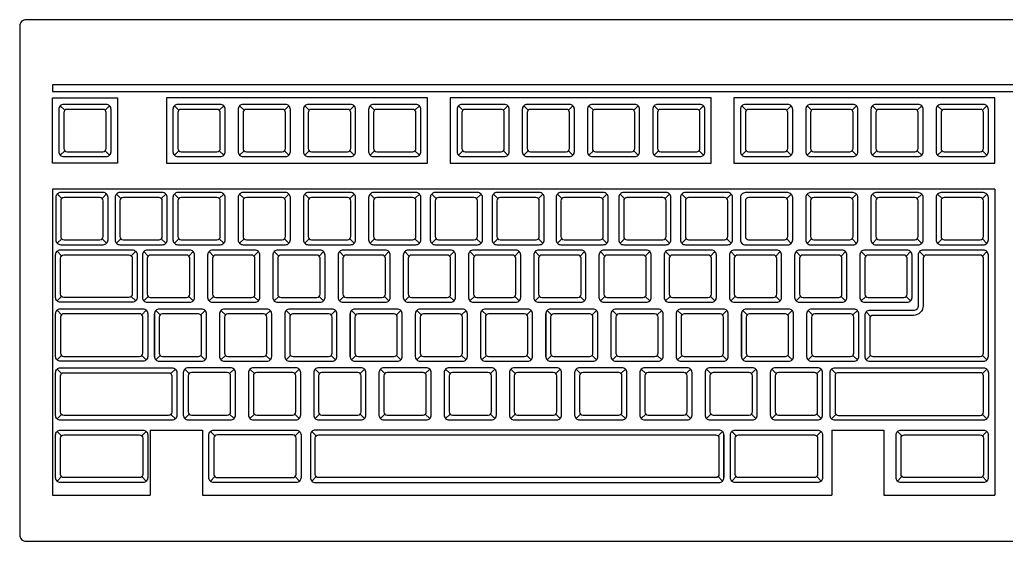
# Model space of a CAD drawing. Extents: x 22.8 to 44.4, y 25.3 to 31.4.
# Drawn here: x 36.1803 to 36.4828, y 29.9597 to 30.1197 of the extents above; entities that cross this region are included whole.
import ezdxf

# ---------------------------------------------------------------- set-up
doc = ezdxf.new("R2010")
doc.units = 0
doc.header["$MEASUREMENT"] = 0
for name, color, linetype in [('ACES', 2, 'CONTINUOUS'), ('ACES-I', 1, 'CONTINUOUS'), ('FOLHA', 3, 'CONTINUOUS')]:
    doc.layers.add(name, color=color, linetype=linetype)

# ---------------------------------------------------------------- blocks, each defined once
blk = doc.blocks.new('TECLADO')
at = {"layer": 'ACES'}
blk.add_lwpolyline([(-0.23, -0.002), (-0.23, -0.158, 0.414214), (-0.228, -0.16), (0.228, -0.16, 0.414214), (0.23, -0.158), (0.23, -0.002, 0.414214), (0.228, 0), (-0.228, 0, 0.414214)], format="xyb", close=True, dxfattribs=at)
at = {"layer": 'ACES-I'}
for p, q in [((-0.21621, -0.02779), (-0.21756, -0.02644)), ((-0.20379, -0.02779), (-0.20244, -0.02644)), ((-0.18123, -0.02779), (-0.18258, -0.02644)), ((-0.16881, -0.02779), (-0.16746, -0.02644)), ((-0.16123, -0.02779), (-0.16258, -0.02644)), ((-0.14881, -0.02779), (-0.14746, -0.02644)), ((-0.14123, -0.02779), (-0.14258, -0.02644)), ((-0.12881, -0.02779), (-0.12746, -0.02644)), ((-0.12123, -0.02779), (-0.12258, -0.02644)), ((-0.10881, -0.02779), (-0.10746, -0.02644)), ((-0.09412, -0.02779), (-0.09548, -0.02644)), ((-0.08171, -0.02779), (-0.08036, -0.02644)), ((-0.07412, -0.02779), (-0.07548, -0.02644)), ((-0.06171, -0.02779), (-0.06036, -0.02644)), ((-0.05412, -0.02779), (-0.05548, -0.02644)), ((-0.04171, -0.02779), (-0.04036, -0.02644)), ((-0.03412, -0.02779), (-0.03548, -0.02644)), ((-0.02171, -0.02779), (-0.02036, -0.02644)), ((-0.00721, -0.02779), (-0.00856, -0.02644)), ((0.00521, -0.02779), (0.00656, -0.02644)), ((0.01279, -0.02779), (0.01144, -0.02644)), ((0.02521, -0.02779), (0.02656, -0.02644)), ((0.03279, -0.02779), (0.03144, -0.02644)), ((0.04521, -0.02779), (0.04656, -0.02644)), ((0.05279, -0.02779), (0.05144, -0.02644)), ((0.06521, -0.02779), (0.06656, -0.02644)), ((-0.21621, -0.04021), (-0.21756, -0.04156)), ((-0.20379, -0.04021), (-0.20244, -0.04156)), ((-0.18123, -0.04021), (-0.18258, -0.04156)), ((-0.16881, -0.04021), (-0.16746, -0.04156)), ((-0.16123, -0.04021), (-0.16258, -0.04156)), ((-0.14881, -0.04021), (-0.14746, -0.04156)), ((-0.14123, -0.04021), (-0.14258, -0.04156)), ((-0.12881, -0.04021), (-0.12746, -0.04156)), ((-0.12123, -0.04021), (-0.12258, -0.04156)), ((-0.10881, -0.04021), (-0.10746, -0.04156)), ((-0.09412, -0.04021), (-0.09548, -0.04156)), ((-0.08171, -0.04021), (-0.08036, -0.04156)), ((-0.07412, -0.04021), (-0.07548, -0.04156)), ((-0.06171, -0.04021), (-0.06036, -0.04156)), ((-0.05412, -0.04021), (-0.05548, -0.04156)), ((-0.04171, -0.04021), (-0.04036, -0.04156)), ((-0.03412, -0.04021), (-0.03548, -0.04156)), ((-0.02171, -0.04021), (-0.02036, -0.04156)), ((-0.00721, -0.04021), (-0.00856, -0.04156)), ((0.00521, -0.04021), (0.00656, -0.04156)), ((0.01279, -0.04021), (0.01144, -0.04156)), ((0.02521, -0.04021), (0.02656, -0.04156)), ((0.03279, -0.04021), (0.03144, -0.04156)), ((0.04521, -0.04021), (0.04656, -0.04156)), ((0.05279, -0.04021), (0.05144, -0.04156)), ((0.06521, -0.04021), (0.06656, -0.04156)), ((0.069, -0.052), (-0.22, -0.052)), ((-0.22, -0.052), (-0.22, -0.14588)), ((-0.21714, -0.05481), (-0.21849, -0.05346)), ((-0.20472, -0.05481), (-0.20337, -0.05346)), ((-0.199, -0.05483), (-0.20036, -0.05347)), ((-0.18659, -0.05483), (-0.18523, -0.05347)), ((-0.18123, -0.05483), (-0.18258, -0.05347)), ((-0.16881, -0.05483), (-0.16746, -0.05347)), ((-0.16123, -0.05483), (-0.16258, -0.05347)), ((-0.14881, -0.05483), (-0.14746, -0.05347)), ((-0.14123, -0.05483), (-0.14258, -0.05347)), ((-0.12881, -0.05483), (-0.12746, -0.05347)), ((-0.12123, -0.05483), (-0.12258, -0.05347)), ((-0.10881, -0.05483), (-0.10746, -0.05347)), ((-0.10233, -0.05483), (-0.10368, -0.05347)), ((-0.08991, -0.05483), (-0.08856, -0.05347)), ((-0.08339, -0.05483), (-0.08474, -0.05347)), ((-0.07097, -0.05483), (-0.06962, -0.05347)), ((-0.06377, -0.05483), (-0.06512, -0.05347)), ((-0.05136, -0.05483), (-0.05, -0.05347)), ((-0.04453, -0.05483), (-0.04588, -0.05347)), ((-0.03211, -0.05483), (-0.03076, -0.05347)), ((-0.02562, -0.05483), (-0.02697, -0.05347)), ((-0.0132, -0.05483), (-0.01185, -0.05347)), ((0.00521, -0.05484), (0.00656, -0.05349)), ((0.01279, -0.05484), (0.01144, -0.05349)), ((0.02521, -0.05484), (0.02656, -0.05349)), ((0.03279, -0.05484), (0.03144, -0.05349)), ((0.04521, -0.05484), (0.04656, -0.05349)), ((0.05279, -0.05484), (0.05144, -0.05349)), ((0.06521, -0.05484), (0.06656, -0.05349)), ((0.069, -0.052), (0.069, -0.14588)), ((-0.21714, -0.06723), (-0.21849, -0.06858)), ((-0.20472, -0.06723), (-0.20337, -0.06858)), ((-0.199, -0.06724), (-0.20036, -0.06859)), ((-0.18659, -0.06724), (-0.18523, -0.06859)), ((-0.18123, -0.06724), (-0.18258, -0.06859)), ((-0.16881, -0.06724), (-0.16746, -0.06859)), ((-0.16123, -0.06724), (-0.16258, -0.06859)), ((-0.14881, -0.06724), (-0.14746, -0.06859)), ((-0.14123, -0.06724), (-0.14258, -0.06859)), ((-0.12881, -0.06724), (-0.12746, -0.06859)), ((-0.12123, -0.06724), (-0.12258, -0.06859)), ((-0.10881, -0.06724), (-0.10746, -0.06859)), ((-0.10233, -0.06724), (-0.10368, -0.06859)), ((-0.08991, -0.06724), (-0.08856, -0.06859)), ((-0.08339, -0.06724), (-0.08474, -0.06859)), ((-0.07097, -0.06724), (-0.06962, -0.06859)), ((-0.06377, -0.06724), (-0.06512, -0.06859)), ((-0.05136, -0.06724), (-0.05, -0.06859)), ((-0.04453, -0.06724), (-0.04588, -0.06859)), ((-0.03211, -0.06724), (-0.03076, -0.06859)), ((-0.02562, -0.06724), (-0.02697, -0.06859)), ((-0.0132, -0.06724), (-0.01185, -0.06859)), ((0.00521, -0.06726), (0.00656, -0.06861)), ((0.01279, -0.06726), (0.01144, -0.06861)), ((0.02521, -0.06726), (0.02656, -0.06861)), ((0.03279, -0.06726), (0.03144, -0.06861)), ((0.04521, -0.06726), (0.04656, -0.06861)), ((0.05279, -0.06726), (0.05144, -0.06861)), ((0.06521, -0.06726), (0.06656, -0.06861)), ((-0.21721, -0.0724), (-0.21856, -0.07105)), ((-0.19579, -0.0724), (-0.19444, -0.07105)), ((-0.1906, -0.07249), (-0.19195, -0.07114)), ((-0.17818, -0.07249), (-0.17683, -0.07114)), ((-0.1706, -0.07249), (-0.17195, -0.07114)), ((-0.15818, -0.07249), (-0.15683, -0.07114)), ((-0.1506, -0.07249), (-0.15195, -0.07114)), ((-0.13818, -0.07249), (-0.13683, -0.07114)), ((-0.1306, -0.07249), (-0.13195, -0.07114)), ((-0.11818, -0.07249), (-0.11683, -0.07114)), ((-0.1106, -0.07249), (-0.11195, -0.07114)), ((-0.09818, -0.07249), (-0.09683, -0.07114)), ((-0.0906, -0.07249), (-0.09195, -0.07114)), ((-0.07818, -0.07249), (-0.07683, -0.07114)), ((-0.0706, -0.07249), (-0.07195, -0.07114)), ((-0.05818, -0.07249), (-0.05683, -0.07114)), ((-0.0506, -0.07249), (-0.05195, -0.07114)), ((-0.03818, -0.07249), (-0.03683, -0.07114)), ((-0.0306, -0.07249), (-0.03195, -0.07114)), ((-0.01818, -0.07249), (-0.01683, -0.07114)), ((-0.0106, -0.07249), (-0.01195, -0.07114)), ((0.00182, -0.07249), (0.00317, -0.07114)), ((0.0094, -0.07249), (0.00805, -0.07114)), ((0.02182, -0.07249), (0.02317, -0.07114)), ((0.0294, -0.07249), (0.02805, -0.07114)), ((0.04182, -0.07249), (0.04317, -0.07114)), ((0.04594, -0.07114), (0.04729, -0.07249)), ((0.06656, -0.07114), (0.06521, -0.07249)), ((-0.21721, -0.08491), (-0.21856, -0.08626)), ((-0.19579, -0.08491), (-0.19444, -0.08626)), ((-0.1906, -0.08491), (-0.19195, -0.08626)), ((-0.17818, -0.08491), (-0.17683, -0.08626)), ((-0.1706, -0.08491), (-0.17195, -0.08626)), ((-0.15818, -0.08491), (-0.15683, -0.08626)), ((-0.1506, -0.08491), (-0.15195, -0.08626)), ((-0.13818, -0.08491), (-0.13683, -0.08626)), ((-0.1306, -0.08491), (-0.13195, -0.08626)), ((-0.11818, -0.08491), (-0.11683, -0.08626)), ((-0.1106, -0.08491), (-0.11195, -0.08626)), ((-0.09818, -0.08491), (-0.09683, -0.08626)), ((-0.0906, -0.08491), (-0.09195, -0.08626)), ((-0.07818, -0.08491), (-0.07683, -0.08626)), ((-0.0706, -0.08491), (-0.07195, -0.08626)), ((-0.05818, -0.08491), (-0.05683, -0.08626)), ((-0.0506, -0.08491), (-0.05195, -0.08626)), ((-0.03818, -0.08491), (-0.03683, -0.08626)), ((-0.0306, -0.08491), (-0.03195, -0.08626)), ((-0.01818, -0.08491), (-0.01683, -0.08626)), ((-0.0106, -0.08491), (-0.01195, -0.08626)), ((0.00182, -0.08491), (0.00317, -0.08626)), ((0.0094, -0.08491), (0.00805, -0.08626)), ((0.02182, -0.08491), (0.02317, -0.08626)), ((0.0294, -0.08491), (0.02805, -0.08626)), ((0.04182, -0.08491), (0.04317, -0.08626)), ((-0.21721, -0.09049), (-0.21856, -0.08914)), ((-0.19254, -0.09049), (-0.19119, -0.08914)), ((-0.18875, -0.0902), (-0.18875, -0.10329)), ((-0.18693, -0.09057), (-0.18829, -0.08921)), ((-0.17452, -0.09057), (-0.17316, -0.08921)), ((-0.16875, -0.0902), (-0.16875, -0.10329)), ((-0.16693, -0.09057), (-0.16829, -0.08921)), ((-0.15452, -0.09057), (-0.15316, -0.08921)), ((-0.14875, -0.0902), (-0.14875, -0.10329)), ((-0.14693, -0.09057), (-0.14829, -0.08921)), ((-0.13452, -0.09057), (-0.13316, -0.08921)), ((-0.12875, -0.0902), (-0.12875, -0.10329)), ((-0.12693, -0.09057), (-0.12829, -0.08921)), ((-0.11452, -0.09057), (-0.11316, -0.08921)), ((-0.10875, -0.0902), (-0.10875, -0.10329)), ((-0.10693, -0.09057), (-0.10829, -0.08921)), ((-0.09452, -0.09057), (-0.09316, -0.08921)), ((-0.08875, -0.0902), (-0.08875, -0.10329)), ((-0.08693, -0.09057), (-0.08829, -0.08921)), ((-0.07452, -0.09057), (-0.07316, -0.08921)), ((-0.06875, -0.0902), (-0.06875, -0.10329)), ((-0.06693, -0.09057), (-0.06829, -0.08921)), ((-0.05452, -0.09057), (-0.05316, -0.08921)), ((-0.04875, -0.0902), (-0.04875, -0.10329)), ((-0.04693, -0.09057), (-0.04829, -0.08921)), ((-0.03452, -0.09057), (-0.03316, -0.08921)), ((-0.02875, -0.0902), (-0.02875, -0.10329)), ((-0.02693, -0.09057), (-0.02829, -0.08921)), ((-0.01452, -0.09057), (-0.01316, -0.08921)), ((-0.00875, -0.0902), (-0.00875, -0.10329)), ((-0.00693, -0.09057), (-0.00829, -0.08921)), ((0.00548, -0.09057), (0.00684, -0.08921)), ((0.01125, -0.0902), (0.01125, -0.10329)), ((0.01307, -0.09057), (0.01171, -0.08921)), ((0.02548, -0.09057), (0.02684, -0.08921)), ((0.02955, -0.08965), (0.0309, -0.09101)), ((-0.21721, -0.103), (-0.21856, -0.10435)), ((-0.19254, -0.103), (-0.19119, -0.10435)), ((-0.18693, -0.10298), (-0.18829, -0.10433)), ((-0.17452, -0.10298), (-0.17316, -0.10433)), ((-0.16693, -0.10298), (-0.16829, -0.10433)), ((-0.15452, -0.10298), (-0.15316, -0.10433)), ((-0.14693, -0.10298), (-0.14829, -0.10433)), ((-0.13452, -0.10298), (-0.13316, -0.10433)), ((-0.12693, -0.10298), (-0.12829, -0.10433)), ((-0.11452, -0.10298), (-0.11316, -0.10433)), ((-0.10693, -0.10298), (-0.10829, -0.10433)), ((-0.09452, -0.10298), (-0.09316, -0.10433)), ((-0.08693, -0.10298), (-0.08829, -0.10433)), ((-0.07452, -0.10298), (-0.07316, -0.10433)), ((-0.06693, -0.10298), (-0.06829, -0.10433)), ((-0.05452, -0.10298), (-0.05316, -0.10433)), ((-0.04693, -0.10298), (-0.04829, -0.10433)), ((-0.03452, -0.10298), (-0.03316, -0.10433)), ((-0.02693, -0.10298), (-0.02829, -0.10433)), ((-0.01452, -0.10298), (-0.01316, -0.10433)), ((-0.00693, -0.10298), (-0.00829, -0.10433)), ((0.00548, -0.10298), (0.00684, -0.10433)), ((0.01307, -0.10298), (0.01171, -0.10433)), ((0.02548, -0.10298), (0.02684, -0.10433)), ((0.02955, -0.10433), (0.0309, -0.10298)), ((0.06656, -0.10433), (0.06521, -0.10298)), ((-0.21721, -0.10858), (-0.21856, -0.10723)), ((-0.18365, -0.10858), (-0.18229, -0.10723)), ((-0.17987, -0.1082), (-0.17987, -0.12129)), ((-0.17806, -0.10856), (-0.17941, -0.10721)), ((-0.16564, -0.10856), (-0.16429, -0.10721)), ((-0.15987, -0.1082), (-0.15987, -0.12129)), ((-0.15806, -0.10856), (-0.15941, -0.10721)), ((-0.14564, -0.10856), (-0.14429, -0.10721)), ((-0.13987, -0.1082), (-0.13987, -0.12129)), ((-0.13806, -0.10856), (-0.13941, -0.10721)), ((-0.12564, -0.10856), (-0.12429, -0.10721)), ((-0.11987, -0.1082), (-0.11987, -0.12129)), ((-0.11806, -0.10856), (-0.11941, -0.10721)), ((-0.10564, -0.10856), (-0.10429, -0.10721)), ((-0.09987, -0.1082), (-0.09987, -0.12129)), ((-0.09806, -0.10856), (-0.09941, -0.10721)), ((-0.08564, -0.10856), (-0.08429, -0.10721)), ((-0.07987, -0.1082), (-0.07987, -0.12129)), ((-0.07806, -0.10856), (-0.07941, -0.10721)), ((-0.06564, -0.10856), (-0.06429, -0.10721)), ((-0.05987, -0.1082), (-0.05987, -0.12129)), ((-0.05806, -0.10856), (-0.05941, -0.10721)), ((-0.04564, -0.10856), (-0.04429, -0.10721)), ((-0.03987, -0.1082), (-0.03987, -0.12129)), ((-0.03806, -0.10856), (-0.03941, -0.10721)), ((-0.02564, -0.10856), (-0.02429, -0.10721)), ((-0.01987, -0.1082), (-0.01987, -0.12129)), ((-0.01806, -0.10856), (-0.01941, -0.10721)), ((-0.00564, -0.10856), (-0.00429, -0.10721)), ((0.00013, -0.1082), (0.00013, -0.12129)), ((0.00194, -0.10856), (0.00059, -0.10721)), ((0.01436, -0.10856), (0.01571, -0.10721)), ((0.02028, -0.10858), (0.01893, -0.10723)), ((0.06521, -0.10858), (0.06656, -0.10723)), ((-0.17806, -0.12098), (-0.17941, -0.12233)), ((-0.16564, -0.12098), (-0.16429, -0.12233)), ((-0.15806, -0.12098), (-0.15941, -0.12233)), ((-0.14564, -0.12098), (-0.14429, -0.12233)), ((-0.13806, -0.12098), (-0.13941, -0.12233)), ((-0.12564, -0.12098), (-0.12429, -0.12233)), ((-0.11806, -0.12098), (-0.11941, -0.12233)), ((-0.10564, -0.12098), (-0.10429, -0.12233)), ((-0.09806, -0.12098), (-0.09941, -0.12233)), ((-0.08564, -0.12098), (-0.08429, -0.12233)), ((-0.07806, -0.12098), (-0.07941, -0.12233)), ((-0.06564, -0.12098), (-0.06429, -0.12233)), ((-0.05806, -0.12098), (-0.05941, -0.12233)), ((-0.04564, -0.12098), (-0.04429, -0.12233)), ((-0.03806, -0.12098), (-0.03941, -0.12233)), ((-0.02564, -0.12098), (-0.02429, -0.12233)), ((-0.01806, -0.12098), (-0.01941, -0.12233)), ((-0.00564, -0.12098), (-0.00429, -0.12233)), ((0.00194, -0.12098), (0.00059, -0.12233)), ((0.01436, -0.12098), (0.01571, -0.12233)), ((-0.21721, -0.12109), (-0.21856, -0.12244)), ((-0.18365, -0.12109), (-0.18229, -0.12244)), ((0.02028, -0.12109), (0.01893, -0.12244)), ((0.06521, -0.12109), (0.06656, -0.12244)), ((-0.21721, -0.12767), (-0.21856, -0.12632)), ((-0.19254, -0.12767), (-0.19119, -0.12632)), ((-0.19, -0.12588), (-0.174, -0.12588)), ((-0.19, -0.12588), (-0.19, -0.14588)), ((-0.174, -0.12588), (-0.174, -0.14588)), ((-0.17021, -0.12767), (-0.17156, -0.12632)), ((-0.14554, -0.12767), (-0.14419, -0.12632)), ((-0.1391, -0.12767), (-0.14046, -0.12632)), ((-0.01589, -0.12767), (-0.01454, -0.12632)), ((-0.01031, -0.12767), (-0.01166, -0.12632)), ((0.01436, -0.12767), (0.01571, -0.12632)), ((0.019, -0.12588), (0.035, -0.12588)), ((0.019, -0.12588), (0.019, -0.14588)), ((0.035, -0.12588), (0.035, -0.14588)), ((0.04052, -0.12767), (0.03917, -0.12632)), ((0.06518, -0.12767), (0.06654, -0.12632)), ((-0.0141, -0.12738), (-0.0141, -0.14047)), ((-0.21721, -0.14018), (-0.21856, -0.14153)), ((-0.19254, -0.14018), (-0.19119, -0.14153)), ((-0.17021, -0.14018), (-0.17156, -0.14153)), ((-0.14554, -0.14018), (-0.14419, -0.14153)), ((-0.1391, -0.14018), (-0.14046, -0.14153)), ((-0.01589, -0.14018), (-0.01454, -0.14153)), ((-0.01031, -0.14018), (-0.01166, -0.14153)), ((0.01436, -0.14018), (0.01571, -0.14153)), ((0.04052, -0.14018), (0.03917, -0.14153)), ((0.06518, -0.14018), (0.06654, -0.14153)), ((-0.22, -0.14588), (-0.19, -0.14588)), ((-0.174, -0.14588), (0.019, -0.14588)), ((0.035, -0.14588), (0.069, -0.14588))]:
    blk.add_line(p, q, dxfattribs=at)
for points in [[(-0.22, -0.022), (0.136, -0.022), (0.136, -0.02), (-0.22, -0.02)], [(-0.22, -0.024), (-0.2, -0.024), (-0.2, -0.044), (-0.22, -0.044)], [(-0.105, -0.024), (-0.185, -0.024), (-0.185, -0.044), (-0.105, -0.044)], [(-0.018, -0.024), (-0.098, -0.024), (-0.098, -0.044), (-0.018, -0.044)], [(0.069, -0.024), (-0.011, -0.024), (-0.011, -0.044), (0.069, -0.044)]]:
    blk.add_lwpolyline(points, close=True, dxfattribs=at)
for points in [[(-0.202, -0.0275, 0.414214), (-0.2035, -0.026), (-0.2165, -0.026, 0.414214), (-0.218, -0.0275), (-0.218, -0.0405, 0.414214), (-0.2165, -0.042), (-0.2035, -0.042, 0.414214), (-0.202, -0.0405)], [(-0.16702, -0.0275, 0.414214), (-0.16852, -0.026), (-0.18152, -0.026, 0.414214), (-0.18302, -0.0275), (-0.18302, -0.0405, 0.414214), (-0.18152, -0.042), (-0.16852, -0.042, 0.414214), (-0.16702, -0.0405)], [(-0.14702, -0.0275, 0.414214), (-0.14852, -0.026), (-0.16152, -0.026, 0.414214), (-0.16302, -0.0275), (-0.16302, -0.0405, 0.414214), (-0.16152, -0.042), (-0.14852, -0.042, 0.414214), (-0.14702, -0.0405)], [(-0.12702, -0.0275, 0.414214), (-0.12852, -0.026), (-0.14152, -0.026, 0.414214), (-0.14302, -0.0275), (-0.14302, -0.0405, 0.414214), (-0.14152, -0.042), (-0.12852, -0.042, 0.414214), (-0.12702, -0.0405)], [(-0.10702, -0.0275, 0.414214), (-0.10852, -0.026), (-0.12152, -0.026, 0.414214), (-0.12302, -0.0275), (-0.12302, -0.0405, 0.414214), (-0.12152, -0.042), (-0.10852, -0.042, 0.414214), (-0.10702, -0.0405)], [(-0.07992, -0.0275, 0.414214), (-0.08142, -0.026), (-0.09442, -0.026, 0.414214), (-0.09592, -0.0275), (-0.09592, -0.0405, 0.414214), (-0.09442, -0.042), (-0.08142, -0.042, 0.414214), (-0.07992, -0.0405)], [(-0.05992, -0.0275, 0.414214), (-0.06142, -0.026), (-0.07442, -0.026, 0.414214), (-0.07592, -0.0275), (-0.07592, -0.0405, 0.414214), (-0.07442, -0.042), (-0.06142, -0.042, 0.414214), (-0.05992, -0.0405)], [(-0.03992, -0.0275, 0.414214), (-0.04142, -0.026), (-0.05442, -0.026, 0.414214), (-0.05592, -0.0275), (-0.05592, -0.0405, 0.414214), (-0.05442, -0.042), (-0.04142, -0.042, 0.414214), (-0.03992, -0.0405)], [(-0.01992, -0.0275, 0.414214), (-0.02142, -0.026), (-0.03442, -0.026, 0.414214), (-0.03592, -0.0275), (-0.03592, -0.0405, 0.414214), (-0.03442, -0.042), (-0.02142, -0.042, 0.414214), (-0.01992, -0.0405)], [(0.007, -0.0275, 0.414214), (0.0055, -0.026), (-0.0075, -0.026, 0.414214), (-0.009, -0.0275), (-0.009, -0.0405, 0.414214), (-0.0075, -0.042), (0.0055, -0.042, 0.414214), (0.007, -0.0405)], [(0.027, -0.0275, 0.414214), (0.0255, -0.026), (0.0125, -0.026, 0.414214), (0.011, -0.0275), (0.011, -0.0405, 0.414214), (0.0125, -0.042), (0.0255, -0.042, 0.414214), (0.027, -0.0405)], [(0.047, -0.0275, 0.414214), (0.0455, -0.026), (0.0325, -0.026, 0.414214), (0.031, -0.0275), (0.031, -0.0405, 0.414214), (0.0325, -0.042), (0.0455, -0.042, 0.414214), (0.047, -0.0405)], [(0.067, -0.0275, 0.414214), (0.0655, -0.026), (0.0525, -0.026, 0.414214), (0.051, -0.0275), (0.051, -0.0405, 0.414214), (0.0525, -0.042), (0.0655, -0.042, 0.414214), (0.067, -0.0405)], [(-0.2045, -0.0275), (-0.2155, -0.0275, 0.414214), (-0.2165, -0.0285), (-0.2165, -0.0395, 0.414214), (-0.2155, -0.0405), (-0.2045, -0.0405, 0.414214), (-0.2035, -0.0395), (-0.2035, -0.0285, 0.414214)], [(-0.16952, -0.0275), (-0.18052, -0.0275, 0.414214), (-0.18152, -0.0285), (-0.18152, -0.0395, 0.414214), (-0.18052, -0.0405), (-0.16952, -0.0405, 0.414214), (-0.16852, -0.0395), (-0.16852, -0.0285, 0.414214)], [(-0.14952, -0.0275), (-0.16052, -0.0275, 0.414214), (-0.16152, -0.0285), (-0.16152, -0.0395, 0.414214), (-0.16052, -0.0405), (-0.14952, -0.0405, 0.414214), (-0.14852, -0.0395), (-0.14852, -0.0285, 0.414214)], [(-0.12952, -0.0275), (-0.14052, -0.0275, 0.414214), (-0.14152, -0.0285), (-0.14152, -0.0395, 0.414214), (-0.14052, -0.0405), (-0.12952, -0.0405, 0.414214), (-0.12852, -0.0395), (-0.12852, -0.0285, 0.414214)], [(-0.10952, -0.0275), (-0.12052, -0.0275, 0.414214), (-0.12152, -0.0285), (-0.12152, -0.0395, 0.414214), (-0.12052, -0.0405), (-0.10952, -0.0405, 0.414214), (-0.10852, -0.0395), (-0.10852, -0.0285, 0.414214)], [(-0.08242, -0.0275), (-0.09342, -0.0275, 0.414214), (-0.09442, -0.0285), (-0.09442, -0.0395, 0.414214), (-0.09342, -0.0405), (-0.08242, -0.0405, 0.414214), (-0.08142, -0.0395), (-0.08142, -0.0285, 0.414214)], [(-0.06242, -0.0275), (-0.07342, -0.0275, 0.414214), (-0.07442, -0.0285), (-0.07442, -0.0395, 0.414214), (-0.07342, -0.0405), (-0.06242, -0.0405, 0.414214), (-0.06142, -0.0395), (-0.06142, -0.0285, 0.414214)], [(-0.04242, -0.0275), (-0.05342, -0.0275, 0.414214), (-0.05442, -0.0285), (-0.05442, -0.0395, 0.414214), (-0.05342, -0.0405), (-0.04242, -0.0405, 0.414214), (-0.04142, -0.0395), (-0.04142, -0.0285, 0.414214)], [(-0.02242, -0.0275), (-0.03342, -0.0275, 0.414214), (-0.03442, -0.0285), (-0.03442, -0.0395, 0.414214), (-0.03342, -0.0405), (-0.02242, -0.0405, 0.414214), (-0.02142, -0.0395), (-0.02142, -0.0285, 0.414214)], [(0.0045, -0.0275), (-0.0065, -0.0275, 0.414214), (-0.0075, -0.0285), (-0.0075, -0.0395, 0.414214), (-0.0065, -0.0405), (0.0045, -0.0405, 0.414214), (0.0055, -0.0395), (0.0055, -0.0285, 0.414214)], [(0.0245, -0.0275), (0.0135, -0.0275, 0.414214), (0.0125, -0.0285), (0.0125, -0.0395, 0.414214), (0.0135, -0.0405), (0.0245, -0.0405, 0.414214), (0.0255, -0.0395), (0.0255, -0.0285, 0.414214)], [(0.0445, -0.0275), (0.0335, -0.0275, 0.414214), (0.0325, -0.0285), (0.0325, -0.0395, 0.414214), (0.0335, -0.0405), (0.0445, -0.0405, 0.414214), (0.0455, -0.0395), (0.0455, -0.0285, 0.414214)], [(0.0645, -0.0275), (0.0535, -0.0275, 0.414214), (0.0525, -0.0285), (0.0525, -0.0395, 0.414214), (0.0535, -0.0405), (0.0645, -0.0405, 0.414214), (0.0655, -0.0395), (0.0655, -0.0285, 0.414214)], [(-0.20293, -0.05452, 0.414214), (-0.20443, -0.05302), (-0.21743, -0.05302, 0.414214), (-0.21893, -0.05452), (-0.21893, -0.06752, 0.414214), (-0.21743, -0.06902), (-0.20443, -0.06902, 0.414214), (-0.20293, -0.06752)], [(-0.18479, -0.05453, 0.414214), (-0.18629, -0.05303), (-0.19929, -0.05303, 0.414214), (-0.20079, -0.05453), (-0.20079, -0.06753, 0.414214), (-0.19929, -0.06903), (-0.18629, -0.06903, 0.414214), (-0.18479, -0.06753)], [(-0.16702, -0.05453, 0.414214), (-0.16852, -0.05303), (-0.18152, -0.05303, 0.414214), (-0.18302, -0.05453), (-0.18302, -0.06753, 0.414214), (-0.18152, -0.06903), (-0.16852, -0.06903, 0.414214), (-0.16702, -0.06753)], [(-0.14702, -0.05453, 0.414214), (-0.14852, -0.05303), (-0.16152, -0.05303, 0.414214), (-0.16302, -0.05453), (-0.16302, -0.06753, 0.414214), (-0.16152, -0.06903), (-0.14852, -0.06903, 0.414214), (-0.14702, -0.06753)], [(-0.12702, -0.05453, 0.414214), (-0.12852, -0.05303), (-0.14152, -0.05303, 0.414214), (-0.14302, -0.05453), (-0.14302, -0.06753, 0.414214), (-0.14152, -0.06903), (-0.12852, -0.06903, 0.414214), (-0.12702, -0.06753)], [(-0.10702, -0.05453, 0.414214), (-0.10852, -0.05303), (-0.12152, -0.05303, 0.414214), (-0.12302, -0.05453), (-0.12302, -0.06753, 0.414214), (-0.12152, -0.06903), (-0.10852, -0.06903, 0.414214), (-0.10702, -0.06753)], [(-0.08812, -0.05453, 0.414214), (-0.08962, -0.05303), (-0.10262, -0.05303, 0.414214), (-0.10412, -0.05453), (-0.10412, -0.06753, 0.414214), (-0.10262, -0.06903), (-0.08962, -0.06903, 0.414214), (-0.08812, -0.06753)], [(-0.06918, -0.05453, 0.414214), (-0.07068, -0.05303), (-0.08368, -0.05303, 0.414214), (-0.08518, -0.05453), (-0.08518, -0.06753, 0.414214), (-0.08368, -0.06903), (-0.07068, -0.06903, 0.414214), (-0.06918, -0.06753)], [(-0.04956, -0.05453, 0.414214), (-0.05106, -0.05303), (-0.06406, -0.05303, 0.414214), (-0.06556, -0.05453), (-0.06556, -0.06753, 0.414214), (-0.06406, -0.06903), (-0.05106, -0.06903, 0.414214), (-0.04956, -0.06753)], [(-0.03032, -0.05453, 0.414214), (-0.03182, -0.05303), (-0.04482, -0.05303, 0.414214), (-0.04632, -0.05453), (-0.04632, -0.06753, 0.414214), (-0.04482, -0.06903), (-0.03182, -0.06903, 0.414214), (-0.03032, -0.06753)], [(-0.01141, -0.05453, 0.414214), (-0.01291, -0.05303), (-0.02591, -0.05303, 0.414214), (-0.02741, -0.05453), (-0.02741, -0.06753, 0.414214), (-0.02591, -0.06903), (-0.01291, -0.06903, 0.414214), (-0.01141, -0.06753)], [(0.007, -0.05455, 0.414214), (0.0055, -0.05305), (-0.0075, -0.05305, 0.414214), (-0.009, -0.05455), (-0.009, -0.06755, 0.414214), (-0.0075, -0.06905), (0.0055, -0.06905, 0.414214), (0.007, -0.06755)], [(0.027, -0.05455, 0.414214), (0.0255, -0.05305), (0.0125, -0.05305, 0.414214), (0.011, -0.05455), (0.011, -0.06755, 0.414214), (0.0125, -0.06905), (0.0255, -0.06905, 0.414214), (0.027, -0.06755)], [(0.047, -0.05455, 0.414214), (0.0455, -0.05305), (0.0325, -0.05305, 0.414214), (0.031, -0.05455), (0.031, -0.06755, 0.414214), (0.0325, -0.06905), (0.0455, -0.06905, 0.414214), (0.047, -0.06755)], [(0.067, -0.05455, 0.414214), (0.0655, -0.05305), (0.0525, -0.05305, 0.414214), (0.051, -0.05455), (0.051, -0.06755, 0.414214), (0.0525, -0.06905), (0.0655, -0.06905, 0.414214), (0.067, -0.06755)], [(-0.20543, -0.05452), (-0.21643, -0.05452, 0.414214), (-0.21743, -0.05552), (-0.21743, -0.06652, 0.414214), (-0.21643, -0.06752), (-0.20543, -0.06752, 0.414214), (-0.20443, -0.06652), (-0.20443, -0.05552, 0.414214)], [(-0.18729, -0.05453), (-0.19829, -0.05453, 0.414214), (-0.19929, -0.05553), (-0.19929, -0.06653, 0.414214), (-0.19829, -0.06753), (-0.18729, -0.06753, 0.414214), (-0.18629, -0.06653), (-0.18629, -0.05553, 0.414214)], [(-0.16952, -0.05453), (-0.18052, -0.05453, 0.414214), (-0.18152, -0.05553), (-0.18152, -0.06653, 0.414214), (-0.18052, -0.06753), (-0.16952, -0.06753, 0.414214), (-0.16852, -0.06653), (-0.16852, -0.05553, 0.414214)], [(-0.14952, -0.05453), (-0.16052, -0.05453, 0.414214), (-0.16152, -0.05553), (-0.16152, -0.06653, 0.414214), (-0.16052, -0.06753), (-0.14952, -0.06753, 0.414214), (-0.14852, -0.06653), (-0.14852, -0.05553, 0.414214)], [(-0.12952, -0.05453), (-0.14052, -0.05453, 0.414214), (-0.14152, -0.05553), (-0.14152, -0.06653, 0.414214), (-0.14052, -0.06753), (-0.12952, -0.06753, 0.414214), (-0.12852, -0.06653), (-0.12852, -0.05553, 0.414214)], [(-0.10952, -0.05453), (-0.12052, -0.05453, 0.414214), (-0.12152, -0.05553), (-0.12152, -0.06653, 0.414214), (-0.12052, -0.06753), (-0.10952, -0.06753, 0.414214), (-0.10852, -0.06653), (-0.10852, -0.05553, 0.414214)], [(-0.09062, -0.05453), (-0.10162, -0.05453, 0.414214), (-0.10262, -0.05553), (-0.10262, -0.06653, 0.414214), (-0.10162, -0.06753), (-0.09062, -0.06753, 0.414214), (-0.08962, -0.06653), (-0.08962, -0.05553, 0.414214)], [(-0.07168, -0.05453), (-0.08268, -0.05453, 0.414214), (-0.08368, -0.05553), (-0.08368, -0.06653, 0.414214), (-0.08268, -0.06753), (-0.07168, -0.06753, 0.414214), (-0.07068, -0.06653), (-0.07068, -0.05553, 0.414214)], [(-0.05206, -0.05453), (-0.06306, -0.05453, 0.414214), (-0.06406, -0.05553), (-0.06406, -0.06653, 0.414214), (-0.06306, -0.06753), (-0.05206, -0.06753, 0.414214), (-0.05106, -0.06653), (-0.05106, -0.05553, 0.414214)], [(-0.03282, -0.05453), (-0.04382, -0.05453, 0.414214), (-0.04482, -0.05553), (-0.04482, -0.06653, 0.414214), (-0.04382, -0.06753), (-0.03282, -0.06753, 0.414214), (-0.03182, -0.06653), (-0.03182, -0.05553, 0.414214)], [(-0.01391, -0.05453), (-0.02491, -0.05453, 0.414214), (-0.02591, -0.05553), (-0.02591, -0.06653, 0.414214), (-0.02491, -0.06753), (-0.01391, -0.06753, 0.414214), (-0.01291, -0.06653), (-0.01291, -0.05553, 0.414214)], [(0.0045, -0.05455), (-0.0065, -0.05455, 0.414214), (-0.0075, -0.05555), (-0.0075, -0.06655, 0.414214), (-0.0065, -0.06755), (0.0045, -0.06755, 0.414214), (0.0055, -0.06655), (0.0055, -0.05555, 0.414214)], [(0.0245, -0.05455), (0.0135, -0.05455, 0.414214), (0.0125, -0.05555), (0.0125, -0.06655, 0.414214), (0.0135, -0.06755), (0.0245, -0.06755, 0.414214), (0.0255, -0.06655), (0.0255, -0.05555, 0.414214)], [(0.0445, -0.05455), (0.0335, -0.05455, 0.414214), (0.0325, -0.05555), (0.0325, -0.06655, 0.414214), (0.0335, -0.06755), (0.0445, -0.06755, 0.414214), (0.0455, -0.06655), (0.0455, -0.05555, 0.414214)], [(0.0645, -0.05455), (0.0535, -0.05455, 0.414214), (0.0525, -0.05555), (0.0525, -0.06655, 0.414214), (0.0535, -0.06755), (0.0645, -0.06755, 0.414214), (0.0655, -0.06655), (0.0655, -0.05555, 0.414214)], [(-0.2175, -0.07061), (-0.1955, -0.07061, -0.414214), (-0.194, -0.07211), (-0.194, -0.0852, -0.414214), (-0.1955, -0.0867), (-0.2175, -0.0867, -0.414214), (-0.219, -0.0852), (-0.219, -0.07211, -0.414214)], [(-0.1955, -0.07311), (-0.1955, -0.0842, -0.414214), (-0.1965, -0.0852), (-0.2165, -0.0852, -0.414214), (-0.2175, -0.0842), (-0.2175, -0.07311, -0.414214), (-0.2165, -0.07211), (-0.1965, -0.07211, -0.414214)], [(-0.17639, -0.0722, 0.414214), (-0.17789, -0.0707), (-0.19089, -0.0707, 0.414214), (-0.19239, -0.0722), (-0.19239, -0.0852, 0.414214), (-0.19089, -0.0867), (-0.17789, -0.0867, 0.414214), (-0.17639, -0.0852)], [(-0.17889, -0.0722), (-0.18989, -0.0722, 0.414214), (-0.19089, -0.0732), (-0.19089, -0.0842, 0.414214), (-0.18989, -0.0852), (-0.17889, -0.0852, 0.414214), (-0.17789, -0.0842), (-0.17789, -0.0732, 0.414214)], [(-0.15639, -0.0722, 0.414214), (-0.15789, -0.0707), (-0.17089, -0.0707, 0.414214), (-0.17239, -0.0722), (-0.17239, -0.0852, 0.414214), (-0.17089, -0.0867), (-0.15789, -0.0867, 0.414214), (-0.15639, -0.0852)], [(-0.15889, -0.0722), (-0.16989, -0.0722, 0.414214), (-0.17089, -0.0732), (-0.17089, -0.0842, 0.414214), (-0.16989, -0.0852), (-0.15889, -0.0852, 0.414214), (-0.15789, -0.0842), (-0.15789, -0.0732, 0.414214)], [(-0.13639, -0.0722, 0.414214), (-0.13789, -0.0707), (-0.15089, -0.0707, 0.414214), (-0.15239, -0.0722), (-0.15239, -0.0852, 0.414214), (-0.15089, -0.0867), (-0.13789, -0.0867, 0.414214), (-0.13639, -0.0852)], [(-0.13889, -0.0722), (-0.14989, -0.0722, 0.414214), (-0.15089, -0.0732), (-0.15089, -0.0842, 0.414214), (-0.14989, -0.0852), (-0.13889, -0.0852, 0.414214), (-0.13789, -0.0842), (-0.13789, -0.0732, 0.414214)], [(-0.11639, -0.0722, 0.414214), (-0.11789, -0.0707), (-0.13089, -0.0707, 0.414214), (-0.13239, -0.0722), (-0.13239, -0.0852, 0.414214), (-0.13089, -0.0867), (-0.11789, -0.0867, 0.414214), (-0.11639, -0.0852)], [(-0.11889, -0.0722), (-0.12989, -0.0722, 0.414214), (-0.13089, -0.0732), (-0.13089, -0.0842, 0.414214), (-0.12989, -0.0852), (-0.11889, -0.0852, 0.414214), (-0.11789, -0.0842), (-0.11789, -0.0732, 0.414214)], [(-0.09639, -0.0722, 0.414214), (-0.09789, -0.0707), (-0.11089, -0.0707, 0.414214), (-0.11239, -0.0722), (-0.11239, -0.0852, 0.414214), (-0.11089, -0.0867), (-0.09789, -0.0867, 0.414214), (-0.09639, -0.0852)], [(-0.09889, -0.0722), (-0.10989, -0.0722, 0.414214), (-0.11089, -0.0732), (-0.11089, -0.0842, 0.414214), (-0.10989, -0.0852), (-0.09889, -0.0852, 0.414214), (-0.09789, -0.0842), (-0.09789, -0.0732, 0.414214)], [(-0.07639, -0.0722, 0.414214), (-0.07789, -0.0707), (-0.09089, -0.0707, 0.414214), (-0.09239, -0.0722), (-0.09239, -0.0852, 0.414214), (-0.09089, -0.0867), (-0.07789, -0.0867, 0.414214), (-0.07639, -0.0852)], [(-0.07889, -0.0722), (-0.08989, -0.0722, 0.414214), (-0.09089, -0.0732), (-0.09089, -0.0842, 0.414214), (-0.08989, -0.0852), (-0.07889, -0.0852, 0.414214), (-0.07789, -0.0842), (-0.07789, -0.0732, 0.414214)], [(-0.05639, -0.0722, 0.414214), (-0.05789, -0.0707), (-0.07089, -0.0707, 0.414214), (-0.07239, -0.0722), (-0.07239, -0.0852, 0.414214), (-0.07089, -0.0867), (-0.05789, -0.0867, 0.414214), (-0.05639, -0.0852)], [(-0.05889, -0.0722), (-0.06989, -0.0722, 0.414214), (-0.07089, -0.0732), (-0.07089, -0.0842, 0.414214), (-0.06989, -0.0852), (-0.05889, -0.0852, 0.414214), (-0.05789, -0.0842), (-0.05789, -0.0732, 0.414214)], [(-0.03639, -0.0722, 0.414214), (-0.03789, -0.0707), (-0.05089, -0.0707, 0.414214), (-0.05239, -0.0722), (-0.05239, -0.0852, 0.414214), (-0.05089, -0.0867), (-0.03789, -0.0867, 0.414214), (-0.03639, -0.0852)], [(-0.03889, -0.0722), (-0.04989, -0.0722, 0.414214), (-0.05089, -0.0732), (-0.05089, -0.0842, 0.414214), (-0.04989, -0.0852), (-0.03889, -0.0852, 0.414214), (-0.03789, -0.0842), (-0.03789, -0.0732, 0.414214)], [(-0.01639, -0.0722, 0.414214), (-0.01789, -0.0707), (-0.03089, -0.0707, 0.414214), (-0.03239, -0.0722), (-0.03239, -0.0852, 0.414214), (-0.03089, -0.0867), (-0.01789, -0.0867, 0.414214), (-0.01639, -0.0852)], [(-0.01889, -0.0722), (-0.02989, -0.0722, 0.414214), (-0.03089, -0.0732), (-0.03089, -0.0842, 0.414214), (-0.02989, -0.0852), (-0.01889, -0.0852, 0.414214), (-0.01789, -0.0842), (-0.01789, -0.0732, 0.414214)], [(0.00361, -0.0722, 0.414214), (0.00211, -0.0707), (-0.01089, -0.0707, 0.414214), (-0.01239, -0.0722), (-0.01239, -0.0852, 0.414214), (-0.01089, -0.0867), (0.00211, -0.0867, 0.414214), (0.00361, -0.0852)], [(0.00111, -0.0722), (-0.00989, -0.0722, 0.414214), (-0.01089, -0.0732), (-0.01089, -0.0842, 0.414214), (-0.00989, -0.0852), (0.00111, -0.0852, 0.414214), (0.00211, -0.0842), (0.00211, -0.0732, 0.414214)], [(0.02361, -0.0722, 0.414214), (0.02211, -0.0707), (0.00911, -0.0707, 0.414214), (0.00761, -0.0722), (0.00761, -0.0852, 0.414214), (0.00911, -0.0867), (0.02211, -0.0867, 0.414214), (0.02361, -0.0852)], [(0.02111, -0.0722), (0.01011, -0.0722, 0.414214), (0.00911, -0.0732), (0.00911, -0.0842, 0.414214), (0.01011, -0.0852), (0.02111, -0.0852, 0.414214), (0.02211, -0.0842), (0.02211, -0.0732, 0.414214)], [(0.04361, -0.0722, 0.414214), (0.04211, -0.0707), (0.02911, -0.0707, 0.414214), (0.02761, -0.0722), (0.02761, -0.0852, 0.414214), (0.02911, -0.0867), (0.04211, -0.0867, 0.414214), (0.04361, -0.0852)], [(0.03061, -0.10477), (0.0655, -0.10477, 0.414214), (0.067, -0.10327), (0.067, -0.0722, 0.414214), (0.0655, -0.0707), (0.047, -0.0707, 0.414214), (0.0455, -0.0722), (0.0455, -0.08771, -0.414214), (0.044, -0.08921), (0.03061, -0.08921, 0.414214), (0.02911, -0.09071), (0.02911, -0.10327, 0.414214)], [(0.04111, -0.0722), (0.03011, -0.0722, 0.414214), (0.02911, -0.0732), (0.02911, -0.0842, 0.414214), (0.03011, -0.0852), (0.04111, -0.0852, 0.414214), (0.04211, -0.0842), (0.04211, -0.0732, 0.414214)], [(0.03161, -0.10327), (0.0645, -0.10327, 0.414214), (0.0655, -0.10227), (0.0655, -0.0732, 0.414214), (0.0645, -0.0722), (0.048, -0.0722, 0.414214), (0.047, -0.0732), (0.047, -0.08771, -0.414214), (0.044, -0.09071), (0.03161, -0.09071, 0.414214), (0.03061, -0.09171), (0.03061, -0.10227, 0.414214)], [(-0.219, -0.10329), (-0.219, -0.0902, -0.414214), (-0.2175, -0.0887), (-0.19225, -0.0887, -0.414214), (-0.19075, -0.0902), (-0.19075, -0.10329, -0.414214), (-0.19225, -0.10479), (-0.2175, -0.10479, -0.414214)], [(-0.19325, -0.0902), (-0.2165, -0.0902, 0.414214), (-0.2175, -0.0912), (-0.2175, -0.10229, 0.414214), (-0.2165, -0.10329), (-0.19325, -0.10329, 0.414214), (-0.19225, -0.10229), (-0.19225, -0.0912, 0.414214)], [(-0.17273, -0.09027, 0.414214), (-0.17423, -0.08877), (-0.18723, -0.08877, 0.414214), (-0.18873, -0.09027), (-0.18873, -0.10327, 0.414214), (-0.18723, -0.10477), (-0.17423, -0.10477, 0.414214), (-0.17273, -0.10327)], [(-0.17523, -0.09027), (-0.18623, -0.09027, 0.414214), (-0.18723, -0.09127), (-0.18723, -0.10227, 0.414214), (-0.18623, -0.10327), (-0.17523, -0.10327, 0.414214), (-0.17423, -0.10227), (-0.17423, -0.09127, 0.414214)], [(-0.15273, -0.09027, 0.414214), (-0.15423, -0.08877), (-0.16723, -0.08877, 0.414214), (-0.16873, -0.09027), (-0.16873, -0.10327, 0.414214), (-0.16723, -0.10477), (-0.15423, -0.10477, 0.414214), (-0.15273, -0.10327)], [(-0.15523, -0.09027), (-0.16623, -0.09027, 0.414214), (-0.16723, -0.09127), (-0.16723, -0.10227, 0.414214), (-0.16623, -0.10327), (-0.15523, -0.10327, 0.414214), (-0.15423, -0.10227), (-0.15423, -0.09127, 0.414214)], [(-0.13273, -0.09027, 0.414214), (-0.13423, -0.08877), (-0.14723, -0.08877, 0.414214), (-0.14873, -0.09027), (-0.14873, -0.10327, 0.414214), (-0.14723, -0.10477), (-0.13423, -0.10477, 0.414214), (-0.13273, -0.10327)], [(-0.13523, -0.09027), (-0.14623, -0.09027, 0.414214), (-0.14723, -0.09127), (-0.14723, -0.10227, 0.414214), (-0.14623, -0.10327), (-0.13523, -0.10327, 0.414214), (-0.13423, -0.10227), (-0.13423, -0.09127, 0.414214)], [(-0.11273, -0.09027, 0.414214), (-0.11423, -0.08877), (-0.12723, -0.08877, 0.414214), (-0.12873, -0.09027), (-0.12873, -0.10327, 0.414214), (-0.12723, -0.10477), (-0.11423, -0.10477, 0.414214), (-0.11273, -0.10327)], [(-0.11523, -0.09027), (-0.12623, -0.09027, 0.414214), (-0.12723, -0.09127), (-0.12723, -0.10227, 0.414214), (-0.12623, -0.10327), (-0.11523, -0.10327, 0.414214), (-0.11423, -0.10227), (-0.11423, -0.09127, 0.414214)], [(-0.09273, -0.09027, 0.414214), (-0.09423, -0.08877), (-0.10723, -0.08877, 0.414214), (-0.10873, -0.09027), (-0.10873, -0.10327, 0.414214), (-0.10723, -0.10477), (-0.09423, -0.10477, 0.414214), (-0.09273, -0.10327)], [(-0.09523, -0.09027), (-0.10623, -0.09027, 0.414214), (-0.10723, -0.09127), (-0.10723, -0.10227, 0.414214), (-0.10623, -0.10327), (-0.09523, -0.10327, 0.414214), (-0.09423, -0.10227), (-0.09423, -0.09127, 0.414214)], [(-0.07273, -0.09027, 0.414214), (-0.07423, -0.08877), (-0.08723, -0.08877, 0.414214), (-0.08873, -0.09027), (-0.08873, -0.10327, 0.414214), (-0.08723, -0.10477), (-0.07423, -0.10477, 0.414214), (-0.07273, -0.10327)], [(-0.07523, -0.09027), (-0.08623, -0.09027, 0.414214), (-0.08723, -0.09127), (-0.08723, -0.10227, 0.414214), (-0.08623, -0.10327), (-0.07523, -0.10327, 0.414214), (-0.07423, -0.10227), (-0.07423, -0.09127, 0.414214)], [(-0.05273, -0.09027, 0.414214), (-0.05423, -0.08877), (-0.06723, -0.08877, 0.414214), (-0.06873, -0.09027), (-0.06873, -0.10327, 0.414214), (-0.06723, -0.10477), (-0.05423, -0.10477, 0.414214), (-0.05273, -0.10327)], [(-0.05523, -0.09027), (-0.06623, -0.09027, 0.414214), (-0.06723, -0.09127), (-0.06723, -0.10227, 0.414214), (-0.06623, -0.10327), (-0.05523, -0.10327, 0.414214), (-0.05423, -0.10227), (-0.05423, -0.09127, 0.414214)], [(-0.03273, -0.09027, 0.414214), (-0.03423, -0.08877), (-0.04723, -0.08877, 0.414214), (-0.04873, -0.09027), (-0.04873, -0.10327, 0.414214), (-0.04723, -0.10477), (-0.03423, -0.10477, 0.414214), (-0.03273, -0.10327)], [(-0.03523, -0.09027), (-0.04623, -0.09027, 0.414214), (-0.04723, -0.09127), (-0.04723, -0.10227, 0.414214), (-0.04623, -0.10327), (-0.03523, -0.10327, 0.414214), (-0.03423, -0.10227), (-0.03423, -0.09127, 0.414214)], [(-0.01273, -0.09027, 0.414214), (-0.01423, -0.08877), (-0.02723, -0.08877, 0.414214), (-0.02873, -0.09027), (-0.02873, -0.10327, 0.414214), (-0.02723, -0.10477), (-0.01423, -0.10477, 0.414214), (-0.01273, -0.10327)], [(-0.01523, -0.09027), (-0.02623, -0.09027, 0.414214), (-0.02723, -0.09127), (-0.02723, -0.10227, 0.414214), (-0.02623, -0.10327), (-0.01523, -0.10327, 0.414214), (-0.01423, -0.10227), (-0.01423, -0.09127, 0.414214)], [(0.00727, -0.09027, 0.414214), (0.00577, -0.08877), (-0.00723, -0.08877, 0.414214), (-0.00873, -0.09027), (-0.00873, -0.10327, 0.414214), (-0.00723, -0.10477), (0.00577, -0.10477, 0.414214), (0.00727, -0.10327)], [(0.00477, -0.09027), (-0.00623, -0.09027, 0.414214), (-0.00723, -0.09127), (-0.00723, -0.10227, 0.414214), (-0.00623, -0.10327), (0.00477, -0.10327, 0.414214), (0.00577, -0.10227), (0.00577, -0.09127, 0.414214)], [(0.02727, -0.09027, 0.414214), (0.02577, -0.08877), (0.01277, -0.08877, 0.414214), (0.01127, -0.09027), (0.01127, -0.10327, 0.414214), (0.01277, -0.10477), (0.02577, -0.10477, 0.414214), (0.02727, -0.10327)], [(0.02477, -0.09027), (0.01377, -0.09027, 0.414214), (0.01277, -0.09127), (0.01277, -0.10227, 0.414214), (0.01377, -0.10327), (0.02477, -0.10327, 0.414214), (0.02577, -0.10227), (0.02577, -0.09127, 0.414214)], [(-0.219, -0.12138), (-0.219, -0.10829, -0.414214), (-0.2175, -0.10679), (-0.18335, -0.10679, -0.414214), (-0.18185, -0.10829), (-0.18185, -0.12138, -0.414214), (-0.18335, -0.12288), (-0.2175, -0.12288, -0.414214)], [(-0.18335, -0.10929), (-0.18335, -0.12038, -0.414214), (-0.18435, -0.12138), (-0.2165, -0.12138, -0.414214), (-0.2175, -0.12038), (-0.2175, -0.10929, -0.414214), (-0.2165, -0.10829), (-0.18435, -0.10829, -0.414214)], [(-0.16385, -0.10827, 0.414214), (-0.16535, -0.10677), (-0.17835, -0.10677, 0.414214), (-0.17985, -0.10827), (-0.17985, -0.12127, 0.414214), (-0.17835, -0.12277), (-0.16535, -0.12277, 0.414214), (-0.16385, -0.12127)], [(-0.16635, -0.10827), (-0.17735, -0.10827, 0.414214), (-0.17835, -0.10927), (-0.17835, -0.12027, 0.414214), (-0.17735, -0.12127), (-0.16635, -0.12127, 0.414214), (-0.16535, -0.12027), (-0.16535, -0.10927, 0.414214)], [(-0.14385, -0.10827, 0.414214), (-0.14535, -0.10677), (-0.15835, -0.10677, 0.414214), (-0.15985, -0.10827), (-0.15985, -0.12127, 0.414214), (-0.15835, -0.12277), (-0.14535, -0.12277, 0.414214), (-0.14385, -0.12127)], [(-0.14635, -0.10827), (-0.15735, -0.10827, 0.414214), (-0.15835, -0.10927), (-0.15835, -0.12027, 0.414214), (-0.15735, -0.12127), (-0.14635, -0.12127, 0.414214), (-0.14535, -0.12027), (-0.14535, -0.10927, 0.414214)], [(-0.12385, -0.10827, 0.414214), (-0.12535, -0.10677), (-0.13835, -0.10677, 0.414214), (-0.13985, -0.10827), (-0.13985, -0.12127, 0.414214), (-0.13835, -0.12277), (-0.12535, -0.12277, 0.414214), (-0.12385, -0.12127)], [(-0.12635, -0.10827), (-0.13735, -0.10827, 0.414214), (-0.13835, -0.10927), (-0.13835, -0.12027, 0.414214), (-0.13735, -0.12127), (-0.12635, -0.12127, 0.414214), (-0.12535, -0.12027), (-0.12535, -0.10927, 0.414214)], [(-0.10385, -0.10827, 0.414214), (-0.10535, -0.10677), (-0.11835, -0.10677, 0.414214), (-0.11985, -0.10827), (-0.11985, -0.12127, 0.414214), (-0.11835, -0.12277), (-0.10535, -0.12277, 0.414214), (-0.10385, -0.12127)], [(-0.10635, -0.10827), (-0.11735, -0.10827, 0.414214), (-0.11835, -0.10927), (-0.11835, -0.12027, 0.414214), (-0.11735, -0.12127), (-0.10635, -0.12127, 0.414214), (-0.10535, -0.12027), (-0.10535, -0.10927, 0.414214)], [(-0.08385, -0.10827, 0.414214), (-0.08535, -0.10677), (-0.09835, -0.10677, 0.414214), (-0.09985, -0.10827), (-0.09985, -0.12127, 0.414214), (-0.09835, -0.12277), (-0.08535, -0.12277, 0.414214), (-0.08385, -0.12127)], [(-0.08635, -0.10827), (-0.09735, -0.10827, 0.414214), (-0.09835, -0.10927), (-0.09835, -0.12027, 0.414214), (-0.09735, -0.12127), (-0.08635, -0.12127, 0.414214), (-0.08535, -0.12027), (-0.08535, -0.10927, 0.414214)], [(-0.06385, -0.10827, 0.414214), (-0.06535, -0.10677), (-0.07835, -0.10677, 0.414214), (-0.07985, -0.10827), (-0.07985, -0.12127, 0.414214), (-0.07835, -0.12277), (-0.06535, -0.12277, 0.414214), (-0.06385, -0.12127)], [(-0.06635, -0.10827), (-0.07735, -0.10827, 0.414214), (-0.07835, -0.10927), (-0.07835, -0.12027, 0.414214), (-0.07735, -0.12127), (-0.06635, -0.12127, 0.414214), (-0.06535, -0.12027), (-0.06535, -0.10927, 0.414214)], [(-0.04385, -0.10827, 0.414214), (-0.04535, -0.10677), (-0.05835, -0.10677, 0.414214), (-0.05985, -0.10827), (-0.05985, -0.12127, 0.414214), (-0.05835, -0.12277), (-0.04535, -0.12277, 0.414214), (-0.04385, -0.12127)], [(-0.04635, -0.10827), (-0.05735, -0.10827, 0.414214), (-0.05835, -0.10927), (-0.05835, -0.12027, 0.414214), (-0.05735, -0.12127), (-0.04635, -0.12127, 0.414214), (-0.04535, -0.12027), (-0.04535, -0.10927, 0.414214)], [(-0.02385, -0.10827, 0.414214), (-0.02535, -0.10677), (-0.03835, -0.10677, 0.414214), (-0.03985, -0.10827), (-0.03985, -0.12127, 0.414214), (-0.03835, -0.12277), (-0.02535, -0.12277, 0.414214), (-0.02385, -0.12127)], [(-0.02635, -0.10827), (-0.03735, -0.10827, 0.414214), (-0.03835, -0.10927), (-0.03835, -0.12027, 0.414214), (-0.03735, -0.12127), (-0.02635, -0.12127, 0.414214), (-0.02535, -0.12027), (-0.02535, -0.10927, 0.414214)], [(-0.00385, -0.10827, 0.414214), (-0.00535, -0.10677), (-0.01835, -0.10677, 0.414214), (-0.01985, -0.10827), (-0.01985, -0.12127, 0.414214), (-0.01835, -0.12277), (-0.00535, -0.12277, 0.414214), (-0.00385, -0.12127)], [(-0.00635, -0.10827), (-0.01735, -0.10827, 0.414214), (-0.01835, -0.10927), (-0.01835, -0.12027, 0.414214), (-0.01735, -0.12127), (-0.00635, -0.12127, 0.414214), (-0.00535, -0.12027), (-0.00535, -0.10927, 0.414214)], [(0.01615, -0.10827, 0.414214), (0.01465, -0.10677), (0.00165, -0.10677, 0.414214), (0.00015, -0.10827), (0.00015, -0.12127, 0.414214), (0.00165, -0.12277), (0.01465, -0.12277, 0.414214), (0.01615, -0.12127)], [(0.01365, -0.10827), (0.00265, -0.10827, 0.414214), (0.00165, -0.10927), (0.00165, -0.12027, 0.414214), (0.00265, -0.12127), (0.01365, -0.12127, 0.414214), (0.01465, -0.12027), (0.01465, -0.10927, 0.414214)], [(0.01849, -0.10829, -0.414214), (0.01999, -0.10679), (0.0655, -0.10679, -0.414214), (0.067, -0.10829), (0.067, -0.12138, -0.414214), (0.0655, -0.12288), (0.01999, -0.12288, -0.414214), (0.01849, -0.12138)], [(0.01999, -0.10929), (0.01999, -0.12038, 0.414214), (0.02099, -0.12138), (0.0645, -0.12138, 0.414214), (0.0655, -0.12038), (0.0655, -0.10929, 0.414214), (0.0645, -0.10829), (0.02099, -0.10829, 0.414214)], [(-0.2175, -0.12588), (-0.19225, -0.12588, -0.414214), (-0.19075, -0.12738), (-0.19075, -0.14047, -0.414214), (-0.19225, -0.14197), (-0.2175, -0.14197, -0.414214), (-0.219, -0.14047), (-0.219, -0.12738, -0.414214)], [(-0.14375, -0.14047, -0.414214), (-0.14525, -0.14197), (-0.1705, -0.14197, -0.414214), (-0.172, -0.14047), (-0.172, -0.12738, -0.414214), (-0.1705, -0.12588), (-0.14525, -0.12588, -0.414214), (-0.14375, -0.12738)], [(-0.0141, -0.14047), (-0.0141, -0.12738, 0.414214), (-0.0156, -0.12588), (-0.13939, -0.12588, 0.414214), (-0.14089, -0.12738), (-0.14089, -0.14047, 0.414214), (-0.13939, -0.14197), (-0.0156, -0.14197, 0.414214)], [(-0.0106, -0.12588), (0.01465, -0.12588, -0.414214), (0.01615, -0.12738), (0.01615, -0.14047, -0.414214), (0.01465, -0.14197), (-0.0106, -0.14197, -0.414214), (-0.0121, -0.14047), (-0.0121, -0.12738, -0.414214)], [(0.04023, -0.12588), (0.06548, -0.12588, -0.414214), (0.06698, -0.12738), (0.06698, -0.14047, -0.414214), (0.06548, -0.14197), (0.04023, -0.14197, -0.414214), (0.03873, -0.14047), (0.03873, -0.12738, -0.414214)], [(-0.19225, -0.12838), (-0.19225, -0.13947, -0.414214), (-0.19325, -0.14047), (-0.2165, -0.14047, -0.414214), (-0.2175, -0.13947), (-0.2175, -0.12838, -0.414214), (-0.2165, -0.12738), (-0.19325, -0.12738, -0.414214)], [(-0.14625, -0.12738), (-0.1695, -0.12738, 0.414214), (-0.1705, -0.12838), (-0.1705, -0.13947, 0.414214), (-0.1695, -0.14047), (-0.14625, -0.14047, 0.414214), (-0.14525, -0.13947), (-0.14525, -0.12838, 0.414214)], [(-0.13939, -0.13947), (-0.13939, -0.12838, -0.414214), (-0.13839, -0.12738), (-0.0166, -0.12738, -0.414214), (-0.0156, -0.12838), (-0.0156, -0.13947, -0.414214), (-0.0166, -0.14047), (-0.13839, -0.14047, -0.414214)], [(0.01465, -0.12838), (0.01465, -0.13947, -0.414214), (0.01365, -0.14047), (-0.0096, -0.14047, -0.414214), (-0.0106, -0.13947), (-0.0106, -0.12838, -0.414214), (-0.0096, -0.12738), (0.01365, -0.12738, -0.414214)], [(0.06548, -0.12838), (0.06548, -0.13947, -0.414214), (0.06448, -0.14047), (0.04123, -0.14047, -0.414214), (0.04023, -0.13947), (0.04023, -0.12838, -0.414214), (0.04123, -0.12738), (0.06448, -0.12738, -0.414214)]]:
    blk.add_lwpolyline(points, format="xyb", close=True, dxfattribs=at)

msp = doc.modelspace()

# ---------------------------------------------------------------- block references
at = {"layer": 'FOLHA'}
msp.add_blockref('TECLADO', (36.41032, 30.11971), dxfattribs=at)

doc.saveas('drawing.dxf')
